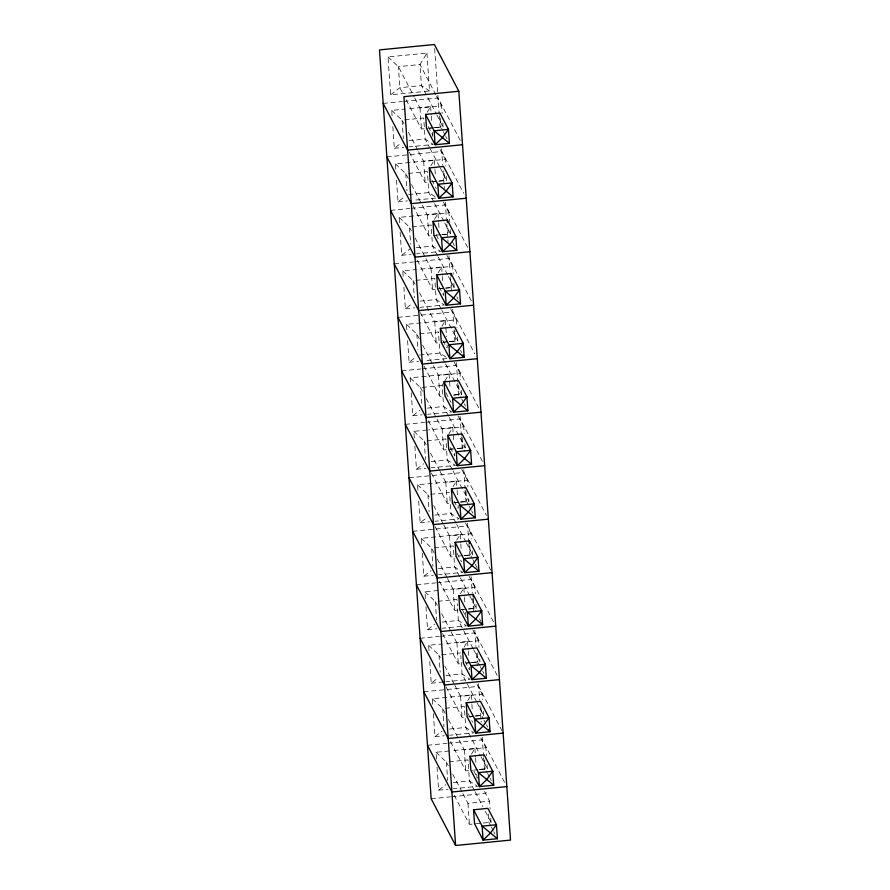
<?xml version="1.0" encoding="UTF-8"?>
<svg xmlns="http://www.w3.org/2000/svg" width="890" height="890" viewBox="0 0 890 890"><rect width="100%" height="100%" fill="white"/><g stroke="black" fill="none" stroke-linecap="round" stroke-linejoin="round"><path stroke-width="0.67" stroke-dasharray="4.45 3.34" d="M426.933 53.077L429.547 90.98L390.632 94.818L388.018 56.916L426.933 53.077L420.002 64.525L421.459 85.585L436.067 113.531M427.156 112.296L430.627 106.566L406.474 108.947M430.849 165.785L434.32 160.055L395.405 163.893L395.772 169.311M434.543 219.274L438.014 213.544L399.098 217.383L399.566 224.147M438.236 272.763L441.696 267.033L417.543 269.414M441.93 326.252L445.389 320.522L406.474 324.361L406.852 329.778M448.694 416.242L443.609 406.519L442.152 385.459L444.232 382.032M444.922 380.887L449.083 374.011L410.168 377.849L410.635 384.614M448.616 434.376L452.776 427.5L428.624 429.881M452.999 486.719L456.47 480.989L417.555 484.828L417.933 490.245M456.692 540.208L460.163 534.478L421.248 538.317L421.715 545.081M460.386 593.697L463.846 587.967L439.693 590.348M464.079 647.186L467.539 641.456L443.387 643.837M467.773 700.675L471.233 694.945L432.318 698.784L432.696 704.201M471.466 754.164L474.926 748.434L450.774 750.815M390.632 94.818L399.844 87.721L421.459 85.585L429.547 90.98M392.835 126.647L394.326 148.307L401.49 142.789M396.528 180.136L398.019 201.796L405.173 196.278M400.122 232.268L401.713 255.285L409.889 248.978M403.904 287.114L405.406 308.774L412.56 303.256M407.598 340.603L409.1 362.263L416.253 356.745M411.202 392.735L412.782 415.752L419.947 410.234M414.885 446.224L416.476 469.241L423.64 463.723M418.678 501.07L420.169 522.73L427.334 517.212M422.272 553.202L423.863 576.219L431.016 570.701M425.965 606.691L427.556 629.708L434.709 624.19M429.748 661.537L431.25 683.197L438.403 677.679M433.352 713.669L434.943 736.686L442.096 731.168M437.046 767.158L438.625 790.175L445.79 784.657M383.178 103.396L402.391 101.504M403.771 101.371L438.091 97.989L460.597 141.043M392.089 115.822L391.711 110.404L405.128 109.081M414.896 98.245L419.98 107.968L441.596 105.843L442.141 113.731M404.783 119.883L423.696 118.014L425.153 139.074L429.592 147.584M429.147 128.127L433.052 127.737M434.353 127.615L440.873 126.97L442.708 130.474M406.196 99.869L421.437 129.028L428.19 128.36M429.536 128.227L433.597 127.826M434.943 127.693L443.053 126.903L442.786 122.954M408.933 140.676L425.153 139.074L433.241 144.469L409.089 146.85M394.326 148.307L403.726 147.384M386.872 156.885L441.774 151.478L463.646 193.297M418.589 151.734L423.673 161.457L445.289 159.332L445.745 165.907M408.477 173.372L427.389 171.503L428.835 192.563L433.92 202.286M431.539 181.738L444.555 180.459L444.032 172.838M409.244 152.145L425.131 182.517L430.526 181.983M431.884 181.849L437.29 181.315M438.637 181.182L446.747 180.381L446.469 176.442M408.577 194.565L428.835 192.563L436.934 197.958L412.782 200.339M398.019 201.796L407.409 200.873M390.554 210.374L409.778 208.483M411.147 208.349L445.467 204.967L468.618 249.256M422.283 205.223L427.367 214.946L448.983 212.821L449.617 222.033M436.523 235.105L440.439 234.715M441.74 234.582L448.249 233.948L447.726 226.327M412.938 205.635L428.813 236.006L436.923 235.205M442.33 234.671L450.44 233.87L450.073 228.608M416.32 247.654L432.529 246.052L440.628 251.447L416.476 253.828M401.713 255.285L411.102 254.362M394.248 263.863L413.472 261.971M414.84 261.838L449.161 258.456L471.667 301.51M403.159 276.289L402.792 270.872L416.209 269.548M415.174 238.064L431.06 268.435L452.676 266.31L453.221 274.198M415.853 280.35L434.776 278.481L436.222 299.541L441.307 309.264M438.915 288.716L444.132 288.204M445.434 288.071L451.942 287.437L451.33 278.548M417.265 260.336L432.507 289.495L444.666 288.293M446.024 288.16L454.134 287.359L453.767 282.097M420.013 301.143L436.222 299.541L444.321 304.936L420.169 307.317M405.406 308.774L414.796 307.851M397.941 317.352L452.854 311.945L474.715 353.764M419.502 292.766L434.754 321.924L456.37 319.799L456.915 327.687M419.546 333.839L438.459 331.97L439.738 334.406M442.608 342.205L447.815 341.693M449.127 341.56L455.636 340.926L454.935 330.769M420.325 312.613L436.2 342.984L441.607 342.45M442.953 342.316L448.36 341.782M449.717 341.649L457.816 340.848L457.549 336.909M419.646 355.032L439.916 353.03L448.004 358.425L423.851 360.806M409.1 362.263L418.489 361.34M401.635 370.841L420.848 368.95M422.227 368.816L456.548 365.434L479.699 409.723M422.561 345.042L438.436 375.413L460.063 373.288L460.508 379.863M442.152 385.459L420.536 387.595L410.168 377.849M454.111 394.926L459.329 394.415L461.165 397.919M424.018 366.101L439.894 396.473L445.3 395.939M453.411 395.138L461.51 394.337L461.154 389.075M427.389 408.121L443.609 406.519L451.697 411.914L427.545 414.295M412.782 415.752L422.183 414.829M405.328 424.33L424.541 422.439M425.921 422.305L460.241 418.923L482.747 461.977M414.328 438.103L413.861 431.339L427.278 430.015M426.254 398.531L442.13 428.902L463.746 426.777L464.202 433.352M426.933 440.817L445.846 438.948L447.303 460.008L452.376 469.731M449.995 449.183L452.598 448.927M457.805 448.415L463.022 447.904L464.858 451.408M428.346 420.803L443.587 449.962L455.747 448.76M457.093 448.627L465.203 447.826L464.836 442.564M431.083 461.61L447.303 460.008L455.391 465.403L431.238 467.784M416.476 469.241L425.876 468.318M409.022 477.819L463.924 472.412L486.441 515.466M440.105 471.455L445.823 482.391L467.439 480.266L467.895 486.841M430.627 494.306L449.539 492.437M453.689 502.672L458.895 502.16M460.197 502.027L466.716 501.393L468.541 504.897M431.394 473.08L447.281 503.451L452.676 502.917M454.034 502.783L459.44 502.249M460.786 502.116L468.897 501.315L468.719 498.689M434.776 515.099L450.996 513.497L459.084 518.892L434.932 521.273M420.169 522.73L429.559 521.807M412.704 531.308L467.617 525.901L490.768 570.19M443.799 524.944L449.517 535.88L471.133 533.755L471.5 539.017M458.684 556.039L462.589 555.649M463.89 555.516L470.398 554.882L472.234 558.386M435.088 526.568L450.974 556.94L456.37 556.406M464.48 555.605L472.59 554.804L472.312 550.865M438.47 568.588L454.679 566.986L462.778 572.381L438.625 574.762M423.863 576.219L433.252 575.296M416.398 584.797L435.622 582.906M436.99 582.772L471.311 579.39L493.817 622.444M425.409 598.569L424.942 591.806L438.358 590.482M447.492 578.433L453.21 589.369L474.826 587.244L475.282 593.819M438.002 601.284L456.926 599.415L457.371 606.001M461.065 609.65L463.668 609.394M468.885 608.882L474.092 608.371L475.928 611.875M439.415 581.27L454.657 610.429L461.421 609.761M462.767 609.628L466.816 609.227M468.173 609.094L476.284 608.293L476.005 604.355M442.163 622.077L458.372 620.475L466.471 625.87L442.319 628.251M427.556 629.708L436.945 628.785M420.091 638.286L439.315 636.394M440.684 636.261L475.004 632.879L497.51 675.933M429.002 650.712L428.624 645.294L442.052 643.971M451.186 631.922L456.904 642.858L478.52 640.733L478.976 647.308M441.696 654.773L460.608 652.904M466.06 663.017L469.976 662.627M471.277 662.494L477.785 661.86L479.621 665.364M442.475 633.547L458.35 663.918L461.053 663.651M466.46 663.117L470.51 662.716M471.867 662.583L479.966 661.782L479.788 659.156M445.857 675.566L462.066 673.964L470.154 679.359L446.001 681.74M431.25 683.197L444.666 681.874M423.785 691.775L478.698 686.368L501.849 730.657M454.879 685.411L460.586 696.347L482.213 694.211L482.569 699.484M445.389 708.262L464.302 706.393L465.759 727.453L480.366 755.399M469.753 716.506L473.658 716.116M474.96 715.983L481.479 715.349L483.315 718.853M446.168 687.035L462.043 717.407L467.45 716.873M468.796 716.739L474.203 716.205M475.56 716.072L483.659 715.271L483.392 711.321M449.55 729.055L465.759 727.453L473.847 732.848L449.695 735.229M434.943 736.686L444.332 735.763M427.478 745.264L446.691 743.373M448.07 743.239L482.391 739.857L504.897 782.911M436.478 759.037L436.011 752.273L449.428 750.949M448.404 719.465L464.28 749.836L485.896 747.7L486.441 755.599M449.083 761.751L467.995 759.882L469.453 780.942L474.537 790.665M479.955 769.349L485.172 768.838L487.008 772.342M450.496 741.737L465.737 770.896L472.49 770.228M473.847 770.095L477.897 769.694M479.243 769.561L487.353 768.76L487.086 764.81M453.233 782.544L469.453 780.942L477.541 786.337L453.388 788.718M438.625 790.175L448.026 789.252M431.172 798.753L450.385 796.861M451.764 796.728L486.085 793.346L485.884 790.598M462.889 793.602L467.973 803.325L489.589 801.189L490.134 809.088M454.178 795.226L469.43 824.385L491.046 822.249L490.768 818.299M388.018 56.916L398.386 66.661L414.262 97.032M391.711 110.404L402.08 120.15L403.982 123.799M395.405 163.893L405.773 173.639L408.31 178.501M399.098 217.383L409.456 227.128L411.369 230.777M402.792 270.872L413.149 280.617L415.063 284.255M406.474 324.361L416.843 334.106L419.39 338.968M413.861 431.339L424.23 441.084L426.132 444.722M417.555 484.828L427.923 494.573L429.191 496.998M421.248 538.317L431.617 548.062L434.153 552.924M424.942 591.806L435.299 601.551L437.213 605.189M428.624 645.294L438.993 655.04L440.261 657.465M432.318 698.784L442.686 708.529L445.223 713.391M436.011 752.273L446.38 762.018L448.282 765.656M435.889 94.907L420.002 64.525L398.386 66.661L399.844 87.721L403.648 95.008M436.523 96.12L441.596 105.843M436.701 114.743L443.053 126.903M443.32 131.642L445.145 135.158M445.757 136.326L446.98 138.662M428.146 126.525L432.584 135.024M440.205 149.609L445.289 159.332M430.226 148.797L439.76 167.02M440.394 168.232L446.747 180.381M408.432 132.299L417.955 150.521M431.839 180.014L436.278 188.513M443.264 201.885L448.983 212.821M434.554 203.499L444.088 221.721M444.722 222.945L450.44 233.87M452.532 242.136L454.367 245.64M411.48 184.575L421.649 204.01M436.156 234.715L439.337 240.79M446.958 255.374L452.676 266.31M437.613 255.775L432.529 246.052L431.083 224.992L409.456 227.128L410.646 244.238M438.247 256.988L447.781 275.21M448.415 276.434L454.134 287.359M456.837 296.793L458.061 299.129M439.215 286.992L443.665 295.491L443.476 292.754M450.651 308.863L456.37 319.799M441.941 310.476L457.816 340.848M460.531 350.282L461.754 352.618M442.909 340.481L446.724 347.768M454.345 362.352L460.063 373.288M445 362.753L439.916 353.03L438.459 331.97M445.634 363.966L461.51 394.337M461.776 399.087L463.612 402.603M464.224 403.771L465.448 406.107M445.968 392.757L451.052 402.469M458.039 415.841L463.746 426.777M449.328 417.455L465.203 447.826M422.439 391.233L420.536 387.595L421.715 404.705M450.296 447.459L454.734 455.958L454.556 453.221M461.721 469.33L467.439 480.266M453.021 470.944L468.897 501.315M469.152 506.065L470.988 509.581M471.6 510.749L472.824 513.085M430.582 453.233L439.471 470.243M453.989 500.948L457.794 508.234M465.414 522.819L471.133 533.755M456.069 523.22L450.996 513.497L449.628 493.761M456.704 524.433L465.603 541.443M466.238 542.655L472.59 554.804M472.846 559.554L474.682 563.07M475.293 564.238L478.353 570.09M433.641 505.509L443.164 523.732M457.037 553.224L461.487 561.724M469.108 576.308L474.826 587.244M459.763 576.709L454.679 566.986L453.233 545.926L431.617 548.062L432.885 566.485M460.397 577.922L469.297 594.932M469.931 596.144L476.284 608.293M479.599 618.895L482.046 623.578M437.324 558.998L446.858 577.221M462.633 610.351L466.449 617.638M472.801 629.797L478.52 640.733M472.979 648.421L458.372 620.475L457.471 607.314M473.625 649.633L479.966 661.782M480.233 666.532L482.069 670.048M482.68 671.216L483.904 673.552M441.651 613.7L450.551 630.71M465.058 661.415L469.508 669.914L469.219 665.82M477.129 684.499L482.213 694.211M476.673 701.91L462.066 673.964L460.798 655.541M477.307 703.122L483.659 715.271M483.926 720.021L485.762 723.537M486.374 724.705L487.598 727.041M444.711 665.976L454.234 684.199M468.118 713.691L472.568 722.191M480.822 737.988L485.896 747.7M481.001 756.611L487.353 768.76M487.62 773.51L489.455 777.026M490.067 778.194L491.28 780.53M473.714 770.818L477.53 778.105M484.516 791.477L489.589 801.189M475.171 791.877L482.792 806.462M485.328 811.313L491.046 822.249M490.702 825.831L488.866 822.327L488.254 813.438M491.313 826.999L493.138 830.515M493.75 831.683L494.974 834.019M452.732 774.167L462.255 792.389M440.261 118.081L440.873 126.97M458.717 385.526L459.329 394.415M462.322 437.747L463.022 447.904M466.015 491.236L466.716 501.393M469.786 545.993L470.398 554.882M473.391 598.214L474.092 608.371M477.174 652.971L477.785 661.86M480.956 707.728L481.479 715.349M484.561 759.949L485.172 768.838M434.676 48.616L437.802 93.873M437.902 95.241L439.226 114.443M439.315 115.822L440.361 130.908M441.585 148.73L442.719 165.195M443.109 170.68L444.332 188.513M445.278 202.219L446.413 218.684M446.791 224.169L448.026 242.002M448.972 255.708L450.017 270.805M450.485 277.658L451.43 291.375M452.665 309.197L453.7 324.283M454.089 329.778L455.124 344.864M456.359 362.686L457.683 381.888M457.772 383.267L458.817 398.353M460.052 416.175L461.376 435.377M461.465 436.756L462.511 451.842M463.734 469.664L465.07 488.866M465.159 490.245L466.204 505.331M467.428 523.153L468.752 542.355M468.852 543.734L469.887 558.82M471.122 576.642L472.256 593.107M472.635 598.592L473.68 613.677M474.815 630.131L475.95 646.596M476.428 653.449L477.463 668.535M478.509 683.62L479.643 700.085M480.022 705.57L481.156 722.024M482.202 737.109L483.526 756.311M483.615 757.69L484.661 772.776M430.627 106.566L431.183 114.688M431.283 116.045L431.75 122.809M432.395 132.287L432.685 136.348M434.32 160.055L434.876 168.177M434.976 169.534L435.444 176.298M438.014 213.544L438.57 221.666M438.659 223.023L439.037 228.441M441.696 267.033L442.263 275.155M442.352 276.512L442.63 280.572M445.389 320.522L446.513 336.765M447.069 344.897L447.258 347.601M449.083 374.011L450.106 388.908M452.776 427.5L453.711 441.04M456.47 480.989L457.026 489.111M457.126 490.468L457.594 497.232M458.15 505.364L458.339 508.068M460.163 534.478L460.72 542.6M460.809 543.957L461.187 549.375M463.846 587.967L464.413 596.089M464.502 597.446L464.88 602.864M465.537 612.342L465.904 617.749M467.539 641.456L468.107 649.578M468.196 650.935L468.663 657.699M471.233 694.945L471.8 703.067M471.889 704.424L472.267 709.842M474.926 748.434L475.483 756.556M475.583 757.913L475.95 763.331M476.706 774.155L476.984 778.216M419.98 107.968L421.437 129.028M423.673 161.457L425.131 182.517M427.367 214.946L428.813 236.006M431.06 268.435L432.507 289.495M434.754 321.924L436.2 342.984M438.436 375.413L439.894 396.473M442.13 428.902L443.587 449.962M445.823 482.391L447.281 503.451M449.517 535.88L450.974 556.94M453.21 589.369L454.657 610.429M456.904 642.858L458.35 663.918M460.586 696.347L462.043 717.407M464.28 749.836L465.737 770.896M467.973 803.325L469.43 824.385M402.08 120.15L403.348 138.573M405.773 173.639L406.953 190.749M413.149 280.617L414.328 297.727M416.843 334.106L417.933 349.904M424.23 441.084L425.498 459.507M427.923 494.573L429.102 511.683M435.299 601.551L436.578 619.974M438.993 655.04L440.172 672.15M442.686 708.529L443.954 726.952M446.38 762.018L447.648 780.441"/><path stroke-width="1.33" d="M458.828 91.247L403.915 96.654L455.602 845.5L510.515 840.093L458.828 91.247L434.398 44.5L379.485 49.907L431.172 798.753L455.602 845.5M425.576 114.421L439.905 113.008L448.471 129.384L449.428 143.346L435.099 144.758L426.544 128.383L425.576 114.421L434.142 130.797L449.428 143.346M462.522 144.736L407.609 150.143L383.178 103.396M429.269 167.91L443.598 166.497L452.153 182.873L453.121 196.835L438.792 198.248L430.226 181.871L429.269 167.91L437.824 184.286L453.121 196.835M466.215 198.225L411.302 203.632L386.872 156.885M432.963 221.399L447.292 219.986L455.847 236.362L456.815 250.324L442.486 251.737L433.92 235.361L432.963 221.399L441.518 237.775L456.815 250.324M469.909 251.714L414.996 257.121L390.554 210.374M436.656 274.888L450.985 273.475L459.54 289.851L460.508 303.813L446.179 305.226L437.613 288.849L436.656 274.888L445.211 291.264L460.508 303.813M473.602 305.203L418.689 310.61L394.248 263.863M440.339 328.377L454.668 326.964L463.234 343.34L464.202 357.302L449.873 358.714L441.307 342.339L440.339 328.377L448.905 344.753L464.202 357.302L462.978 354.965M477.296 358.692L422.383 364.099L397.941 317.352M444.032 381.866L458.361 380.453L466.927 396.829L467.884 410.791L453.555 412.204L445 395.828L444.032 381.866L452.598 398.242L467.884 410.791M480.978 412.181L426.076 417.588L401.635 370.841M447.726 435.355L462.055 433.942L470.621 450.318L471.578 464.28L457.249 465.693L448.694 449.317L447.726 435.355L456.292 451.731L471.578 464.28M484.672 465.67L429.759 471.077L405.328 424.33M451.419 488.844L465.748 487.431L474.314 503.807L475.271 517.769L460.942 519.182L452.387 502.805L451.419 488.844L459.974 505.22L475.271 517.769M488.365 519.159L433.452 524.566L409.022 477.819M455.113 542.333L469.442 540.92L477.997 557.296L478.965 571.258L464.636 572.671L456.069 556.295L455.113 542.333L463.668 558.709L478.965 571.258M492.059 572.648L437.146 578.055L412.704 531.308M458.806 595.822L473.135 594.409L481.69 610.785L482.658 624.747L468.329 626.16L459.763 609.784L458.806 595.822L467.361 612.198L482.658 624.747M495.752 626.137L440.839 631.544L416.398 584.797M462.489 649.311L476.818 647.898L485.384 664.274L486.352 678.236L472.023 679.649L463.456 663.273L462.489 649.311L471.055 665.687L486.352 678.236M499.446 679.626L444.533 685.033L420.091 638.286M466.182 702.8L480.511 701.387L489.077 717.763L490.034 731.725L475.705 733.138L467.15 716.761L466.182 702.8L474.748 719.176L490.034 731.725L488.821 729.377M503.128 733.115L448.226 738.522L423.785 691.775M469.876 756.289L484.205 754.876L492.771 771.252L493.728 785.214L479.399 786.627L470.843 770.251L469.876 756.289L478.442 772.665L493.728 785.214M506.822 786.604L451.909 792.011L427.478 745.264M473.569 809.778L487.898 808.365L496.464 824.741L497.421 838.703L483.092 840.115L474.537 823.74L473.569 809.778L482.135 826.154L497.421 838.703M447.292 219.986L447.459 222.522M450.985 273.475L451.152 276.011M469.442 540.92L469.62 543.456M473.135 594.409L473.302 596.945M448.471 129.384L442.219 137.95L435.099 144.758L434.142 130.797L448.471 129.384M452.153 182.873L445.912 191.439L438.792 198.248L437.824 184.286L452.153 182.873M455.847 236.362L449.606 244.928L442.486 251.737L441.518 237.775L455.847 236.362M459.54 289.851L453.299 298.417L446.179 305.226L445.211 291.264L459.54 289.851M463.234 343.34L456.982 351.906L449.873 358.714L448.905 344.753L463.234 343.34M466.927 396.829L460.675 405.395L453.555 412.204L452.598 398.242L466.927 396.829M470.621 450.318L464.369 458.884L457.249 465.693L456.292 451.731L470.621 450.318M474.314 503.807L468.062 512.373L460.942 519.182L459.974 505.22L474.314 503.807M477.997 557.296L471.756 565.862L464.636 572.671L463.668 558.709L477.997 557.296M481.69 610.785L475.449 619.351L468.329 626.16L467.361 612.198L481.69 610.785M485.384 664.274L479.132 672.84L472.023 679.649L471.055 665.687L485.384 664.274M489.077 717.763L482.825 726.329L475.705 733.138L474.748 719.176L489.077 717.763M492.771 771.252L486.519 779.818L479.399 786.627L478.442 772.665L492.771 771.252M496.464 824.741L490.212 833.307L483.092 840.115L482.135 826.154L496.464 824.741"/></g></svg>
